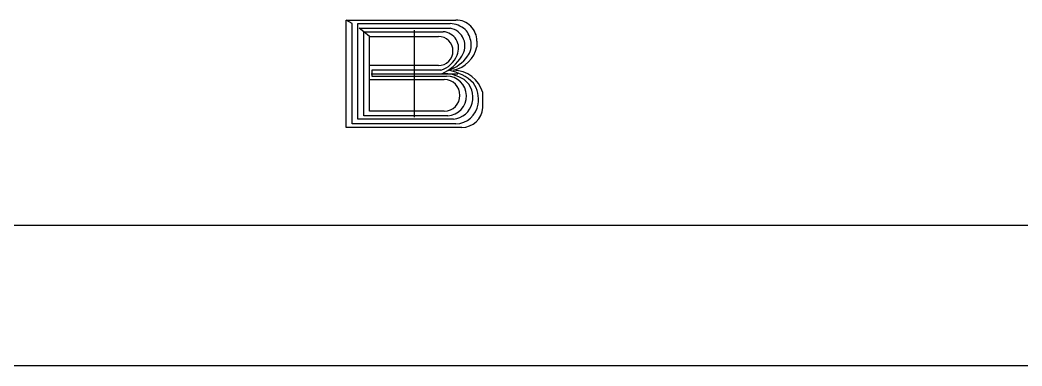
# Model space of a CAD drawing. Header units: millimetres. Extents: x -2 to 483, y -2 to 44.
# Drawn here: x 171.64 to 209.39, y 0 to 13.02 of the extents above; entities that cross this region are included whole.
import ezdxf

# ---------------------------------------------------------------- set-up
doc = ezdxf.new("R2010")
doc.units = ezdxf.units.MM
for name, color, linetype in [('Contour', 7, 'CONTINUOUS'), ('Engraving', 7, 'CONTINUOUS'), ('Reference_points', 1, 'CONTINUOUS')]:
    doc.layers.add(name, color=color, linetype=linetype)

msp = doc.modelspace()

# ---------------------------------------------------------------- linework, layer by layer
at = {"layer": 'Contour', "color": 7, "linetype": 'CONTINUOUS'}
msp.add_line((480, 0), (3, 0), dxfattribs=at)
at = {"layer": 'Engraving', "color": 255, "linetype": 'CONTINUOUS'}
for p, q in [((184.14538, 12.8911), (183.92554, 13.023)), ((183.92554, 13.023), (188.05848, 13.023)), ((183.92554, 8.978), (183.92554, 13.023)), ((184.14538, 9.1099), (184.14538, 12.8911)), ((184.36522, 9.28577), (184.36522, 12.8911)), ((184.36522, 12.8911), (187.83864, 12.8911)), ((184.58505, 12.58333), (184.40918, 12.71523)), ((184.40918, 12.71523), (187.83864, 12.71523)), ((184.80489, 12.40746), (184.58505, 12.58333)), ((184.58505, 12.58333), (187.57484, 12.58333)), ((184.58505, 9.41767), (184.58505, 12.58333)), ((184.80489, 11.30827), (184.80489, 12.40746)), ((184.80489, 12.40746), (187.39897, 12.40746)), ((184.80489, 11.30827), (184.80489, 12.40746)), ((188.84989, 12.23159), (188.84989, 12.01175)), ((184.80489, 10.78066), (184.80489, 11.30827)), ((187.39897, 11.30827), (184.80489, 11.30827)), ((187.4869, 11.1324), (184.89283, 11.1324)), ((184.89283, 11.1324), (184.89283, 10.91257)), ((184.80489, 10.78066), (187.6188, 10.78066)), ((184.80489, 9.59354), (184.80489, 10.78066)), ((184.89283, 10.91257), (187.70674, 10.91257)), ((187.6188, 9.59354), (184.80489, 9.59354)), ((188.05848, 9.1099), (184.14538, 9.1099)), ((187.97054, 9.28577), (184.36522, 9.28577)), ((187.75071, 9.41767), (184.58505, 9.41767)), ((188.27832, 8.978), (183.92554, 8.978)), ((101.5, 5.3), (236.5, 5.3))]:
    msp.add_line(p, q, dxfattribs=at)
for centre, radius, start, end in [((187.78409, 11.89631), 0.99629, 51.06357, 86.86141), ((188.06265, 12.23576), 0.78725, -0.30378, 90.30378), ((187.54577, 11.96793), 0.61608, -25.36838, 87.29589), ((187.72527, 12.04878), 0.67602, -35.10558, 80.34531), ((187.73003, 12.0703), 0.90763, 7.42655, 41.46136), ((187.39897, 11.85786), 0.54959, -90, 90), ((187.92001, 12.08484), 0.71745, -36.30886, 8.23638), ((187.20153, 12.05696), 0.9676, 287.1534, 338.60441), ((187.697, 12.2853), 1.1849, 283.34769, 346.65231), ((186.76466, 12.62218), 1.79358, 295.2898, 327.55753), ((187.28448, 12.54544), 1.50233, 289.85249, 323.8873), ((187.62527, 9.6621), 1.34173, 56.47814, 94.03473), ((187.46623, 9.38221), 1.78075, 45.33662, 79.37143), ((187.95769, 9.97466), 1.15782, 16.16617, 89.36416), ((187.6188, 10.1871), 0.59356, -90, 90), ((187.71085, 10.16459), 0.74798, -86.94576, 90.31513), ((187.86958, 10.11232), 0.83269, -83.03547, 53.38251), ((187.83978, 10.03835), 1.06951, -9.74381, 34.80143), ((183.02392, 10.01123), 6.05256, -2.70638, 2.70638), ((188.02795, 9.98457), 0.8752, 271.99892, 351.64142), ((188.28374, 9.76496), 0.78698, 269.60512, 357.12173)]:
    msp.add_arc(centre, radius, start, end, dxfattribs=at)
at = {"layer": 'Reference_points', "color": 1, "linetype": 'CONTINUOUS'}
for p, q in [((186.5, 9.363), (186.5, 12.637)), ((184.863, 11), (188.137, 11))]:
    msp.add_line(p, q, dxfattribs=at)

doc.saveas('drawing.dxf')
